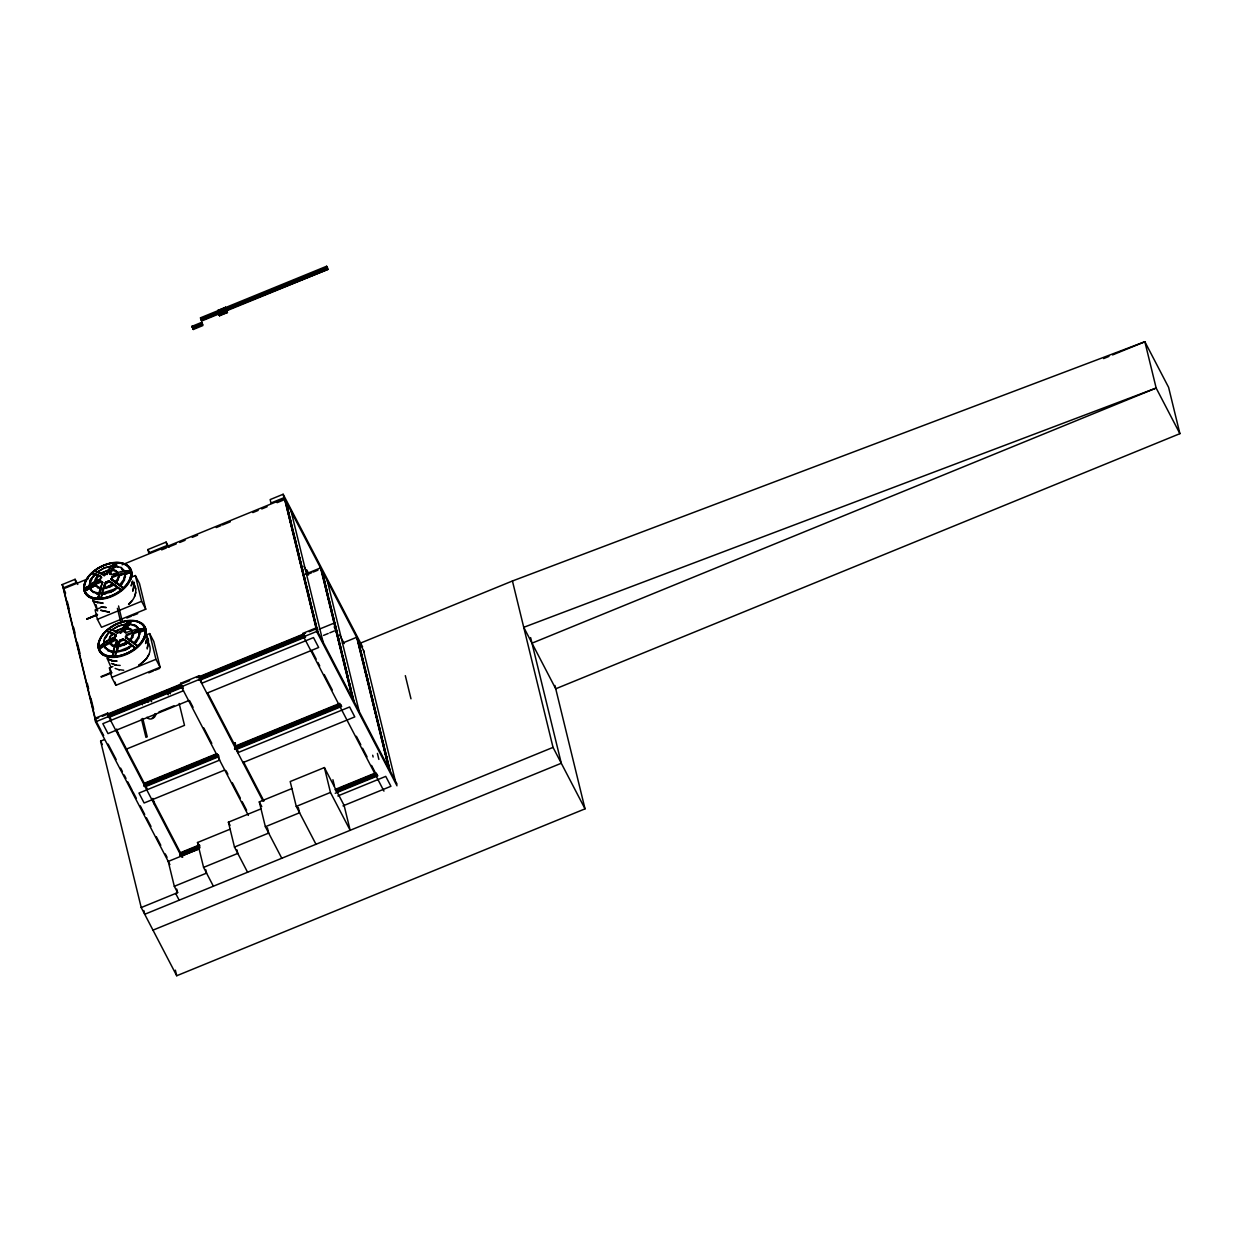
<?xml version="1.0" encoding="UTF-8"?>
<svg xmlns="http://www.w3.org/2000/svg" width="1242" height="1242" viewBox="0 0 1242 1242"><rect width="100%" height="100%" fill="white"/><g stroke="black" fill="none" stroke-linecap="round" stroke-linejoin="round"><path stroke-width="1.5" d="M154.645 715.004L154.753 713.917M132.925 590.99L134.089 582.358M148.512 644.862L148.419 640.375L146.587 635.578L148.124 639.754M155.902 713.607C156.011 717.892 149.661 721.307 146.991 717.239M115.801 653.013L115.211 655.978L116.546 651.227M115.739 653.106L117.152 647.579A43.998 21.642 88.5 0 1 119.822 640.375L123.067 638.947M89.641 584.454L92.218 578.493M112.199 578.663L112.168 576.443L111.407 579.905L115.785 582.808L118.363 579.284M117.819 578.524L118.627 576.024M123.921 579.284L124.976 573.385L119.046 575.807L118.285 579.424L115.661 582.995L115.196 582.094L117.897 578.399M125.069 575.589L123.983 579.145L119.465 585.168L116.934 583.709M124.386 580.169L125.442 574.285L130.301 572.298M114.994 638.015L115.63 634.74A43.858 12.653 49 0 0 110.678 632.287L107.604 631.433M132.273 581.535L131.373 585.463M131.109 585.882L132.723 581.039M134.027 586.798L132.77 590.913M134.586 596.455L135.766 592.543M126.529 636.68L126.498 634.46L125.721 637.922L129.525 640.111L130.721 638.807M132.149 636.541L132.894 632.939L126.886 635.516M132.941 634.025L130.674 638.9M132.615 637.441L133.406 634.926M138.235 637.286L139.399 633.606M138.7 638.186L139.772 632.302M146.587 639.552L145.702 643.48M146.898 638.993L145.547 643.403M147.239 648.045L148.062 645.359M102.667 582.265L102.589 582.42A44.169 21.735 88.5 0 0 99.189 592.294L98.025 597.961L101.456 588.677M94.423 571.149L97.078 571.63A44.169 12.73 49 0 1 103.598 574.534L106.874 573.199A43.998 21.642 88.5 0 1 110.259 567.346L114.202 563.371M107.976 572.717L109.405 569.643L100.4 573.323L104.219 575.776L103.723 574.611L107.076 573.323A44.044 21.673 88.5 0 1 111.702 565.886L114.404 563.2L113.224 565.762M108.163 572.857L109.56 569.861L100.431 573.587M93.134 591.766L99.562 593.303L98.242 598.054L100.121 589.733A43.858 21.58 88.5 0 1 102.791 582.545L101.518 581.846M108.737 580.93L105.43 582.482A43.858 21.58 88.5 0 0 102.76 589.671M110.15 574.409L109.777 573.136A43.998 21.642 88.5 0 1 113.162 567.284L114.435 565.669M105.834 593.738L102.667 594.142L102.232 593.21L106.036 583.088L109.218 581.815L108.644 580.945L107.138 581.706M110.057 574.409L112.308 569.566L115.987 570.544L118.037 573.152M124.448 571.615L121.064 567.594L114.916 565.855L112.665 570.683L112.199 569.799L117.555 572.158M116.018 646.709L117.695 641.214L116.313 640.748M126.342 623.95L124.2 628.561L122.663 628.747M113.519 653.447L112.354 655.978L113.519 650.311A44.169 21.735 88.5 0 1 116.919 640.437M113.752 653.509L112.556 656.071L114.45 647.75A43.858 21.58 88.5 0 1 117.121 640.562L115.025 639.149L116.484 640.779M125.597 632.846L124.107 631.153A43.998 21.642 88.5 0 1 127.491 625.3L130.084 622.242M121.98 640.639L120.365 641.105L118.207 645.747L127.336 642.021L127.802 642.921L120.226 646.43M124.479 632.426L126.637 627.583L130.255 628.778L132.366 631.169M127.709 642.937L132.056 645.995L124.821 650.28L116.996 652.159L118.689 646.616M130.721 629.678L126.994 628.7L129.246 623.872L135.44 625.394L137.909 627.505L138.809 629.368L135.844 630.579M130.193 623.701L131.466 620.984L128.671 623.826A44.044 21.673 88.5 0 0 124.029 631.278L125.644 632.628M148.9 654.472L146.478 658.726L138.638 665.541M147.239 649.007L148.264 640.375M154.287 716.029L152.114 718.171M95.882 579.843L98.444 576.319L97.978 575.434L95.417 578.958L95.199 583.321M100.757 578.042L101.176 576.645A44.169 12.73 49 0 0 94.671 573.742L93.274 573.416M122.166 583.74L124.448 580.045M105.787 637.705L107.278 635.299M115.351 636.836L115.63 634.74M115.553 636.944L116.282 635.78L112.308 633.451L109.731 636.975L109.063 640.453L113.503 638.621M125.799 637.845L126.591 636.556M132.692 637.301L129.991 641.012M138.312 637.162L133.794 643.185L137.427 645.902L131.186 640.903A43.858 12.653 49 0 0 125.473 637.146L125.256 637.022M136.48 641.757L138.778 638.062M94.749 574.037L90.262 579.983L89.253 585.758M92.964 577.297L95.106 575.03L94.64 574.146L98.692 576.397L98.227 575.512L95.603 579.082L94.935 582.591M122.213 583.647L119.931 586.069L123.098 587.885L116.919 582.684A43.998 12.684 49 0 0 111.19 578.912M128.547 604.217L132.025 600.585M128.656 604.357C134.757 599.451 138.219 590.773 133.748 583.631M109.218 632.225L104.778 638.124L103.8 643.93M109.265 640.608L109.933 637.099L112.556 633.513L113.022 634.414L111.873 635.625L112.308 633.451M116.36 635.702L115.894 634.817L114.419 637.425A43.749 34.186 -13.7 0 0 106.377 641.524L99.298 646.865M134.384 643.915L130.115 640.825L131.202 639.708M134.26 644.086L136.542 641.648M144.227 703.189L146.758 701.714L148.559 702.087M115.661 564.38L117.059 563.123M128.733 621.217L126.032 623.903A44.044 21.673 88.5 0 0 121.39 631.34M126.389 564.799L126.498 564.706A25.927 15.898 -27.5 0 1 130.332 580.402L130.193 580.402M106.719 631.324L107.806 631.464M103.505 655.233L103.629 655.139A25.772 15.804 -27.5 0 1 99.81 639.537L99.81 639.537A25.927 15.898 -27.5 0 0 103.505 655.233A25.772 15.804 -27.5 0 0 140.889 644.008A25.772 15.804 -27.5 0 0 132.568 620.658M140.719 622.816L140.827 622.723A25.927 15.898 -27.5 0 1 144.646 638.419L144.646 638.419M87.095 586.736L84.86 588.63L88.104 587.311M95.696 585.355L85.419 590.695L87.685 588.77M99.189 646.647L106.269 641.322A43.874 34.279 -13.7 0 1 114.326 637.208L114.528 637.13M87.592 588.77L92.436 585.339A43.874 34.279 -13.7 0 1 100.493 581.225L101.332 582.017L95.23 584.454L97.792 587.699L101.704 588.692M101.922 646.787L106.828 643.372M104.359 645.017L99.686 648.681L115.677 640.096L114.823 639.242A43.874 34.279 -13.7 0 0 106.765 643.356M97.093 572.298L104.328 568.013L112.168 566.15M103.893 587.699L105.974 588.429L113.472 584.904L112.913 584.019L105.43 587.513M114.512 589.112L117.276 587.078L120.909 589.81L118.627 587.994M105.508 582.358A43.998 21.642 88.5 0 0 102.822 589.562L100.881 597.961L102.698 594.111L110.491 592.263L117.742 587.978M111.392 630.051L118.564 625.813L126.482 623.919M111.423 630.315L118.658 626.03L126.482 624.167M121.933 640.608L123.532 639.832L122.974 638.962L121.468 639.723M128.826 647.129L131.59 645.095M138.561 665.402C145.733 661.07 153.589 651.926 148.559 643.278M89.579 585.153L92.063 583.507A43.749 34.186 -13.7 0 1 100.09 579.409L101.316 576.723A43.858 12.653 49 0 0 96.348 574.27L92.001 573.245L95.106 575.03M90.029 587L92.513 585.355M104.188 575.512L105.694 574.751M108.566 586.519L111.578 584.998M109.032 587.419L112.044 585.898M102.092 593.226L114.497 589.05M110.46 592.232L114.963 589.95M125.892 643.014L119.76 645.529M123.362 645.436L126.374 643.915M128.826 647.066L119.605 650.839M124.774 650.249L129.292 647.967M218.654 313.962L217.723 310.484L225.516 307.286L226.355 308.87M219.524 313.698L201.763 320.964L200.754 318.837L200.505 317.812L326.63 266.254L327.484 267.698L327.904 269.405L226.634 310.795L226.199 309.724L218.406 312.922M240.125 302.675L245.45 300.502M249.005 299.043L254.331 296.869M261.441 293.966L309.398 274.358M320.063 269.995L327.174 267.092L320.141 270.337M200.754 318.837L326.879 267.278L326.63 266.254M206.451 316.819L211.777 314.645M218.188 312.068L225.997 308.87M240.203 303.017L245.528 300.843M261.519 294.307L268.629 291.404M273.954 289.231L281.065 286.312M286.39 284.139L302.38 277.603M201.375 320.032L327.5 268.474L326.879 267.278M201.452 320.374L219.213 313.108M226.323 310.205L327.904 269.405M227.053 311.789L219.166 314.956L217.723 310.484M192.044 326.32L201.623 322.392L202.462 323.836L202.881 325.559L193.302 329.472L192.044 326.32L193.302 329.472M219.306 315.157L227.1 311.959M218.437 313.108L219.617 315.747L227.41 312.565L226.432 309.211M192.293 327.345L201.872 323.432L201.623 322.392M195.848 326.196L199.046 324.892M192.914 328.54L202.493 324.612L201.872 323.432M192.991 328.882L202.493 324.612M65.609 593.195L62.1 584.625L75.11 579.3L77.78 584.454M166.133 542.102L166.971 545.533L148.761 552.969L147.922 549.538L166.133 542.102L168.803 547.241M283.16 494.254L270.151 499.579L270.989 503.01L283.999 497.685L283.16 494.254L362.602 646.865M62.938 588.056L75.933 582.731L75.11 579.3M88.306 578.648L63.358 588.848L95.153 719.211L98.723 717.752M122.182 564.799L284.402 498.492L316.213 628.856M161.646 549.864L166.335 547.955M167.887 547.318L176.178 543.934M179.748 542.475L185.089 540.286M192.231 537.367L197.571 535.178M216.263 527.539L220.952 525.63M222.504 524.993L230.313 521.795M252.84 512.589L258.181 510.4M261.751 508.956L267.092 506.767M277.121 502.668L284.93 499.47L316.726 629.834M100.198 579.114L99.997 579.191A43.874 34.279 -13.7 0 0 91.955 583.305L84.968 588.848L88.275 587.497M96.208 581.83L100.664 579.998M113.627 574.704L116.593 573.493M112.091 576.598L112.417 576.397A43.749 34.186 -13.7 0 1 121.142 573.649L127.212 572.562M119.015 577.064L118.953 575.9L124.899 573.462L125.458 576.63M85.356 590.664L95.851 585.339L95.23 584.454M125.364 574.363L130.317 572.329L127.212 572.609M131.807 577.002L135.347 575.558L139.477 583.476L145.749 609.217L101.534 627.288L97.404 619.354L95.106 609.915L100.307 607.788M97.233 614.247L87.033 619.137M87.033 619.106L97.575 614.806L86.831 618.764M97.404 619.354L141.619 601.283L135.347 575.558M126.808 618.05L131.497 616.141M133.049 615.504L137.738 613.595M126.203 632.349L124.029 631.309M139.787 634.646L139.306 631.402L133.282 633.917L132.894 632.939M139.694 632.38L144.646 630.346L141.541 630.625M146.137 635.019L149.661 633.575L153.791 641.493L160.078 667.233L115.863 685.305L111.733 677.371L109.436 667.932L112.898 666.519M305.501 574.115L320.545 567.889L352.34 698.252M307.007 574.611L311.695 572.702M313.248 572.065L317.936 570.156M111.563 672.264L101.021 676.595M101.332 677.076L111.92 672.853M111.733 677.371L155.949 659.3L149.661 633.575M148.761 672.838L153.434 670.928M155.002 670.292L159.675 668.382M169.906 864.618L95.572 721.85L94.734 718.419L107.744 713.094L111.314 719.956M248.353 815.373L181.394 686.764L180.571 683.333L198.767 675.896L201.452 681.035M397.021 784.09L315.794 628.048L302.8 633.373L303.638 636.804L383.964 791.123M102.279 716.292L189.638 680.585M196.764 677.666L305.516 633.218M309.087 631.759L314.428 629.57M108.877 714.15L179.904 685.118M199.434 677.138L302.474 635.019M130.55 705.596L136.046 703.36M164.286 691.81L169.611 689.636M210.457 672.931L214.012 671.487M237.113 662.048L245.279 658.71M245.994 658.415L254.641 654.876M267.309 649.706L272.635 647.517M108.147 715.097L181.239 685.227M199.062 677.93L304.243 634.941M319.07 629.259L333.322 623.437M109.498 715.345L182.295 685.584M200.055 678.318L303.095 636.199M107.806 716.401L182.372 685.926M200.133 678.66L303.172 636.556M95.572 721.85L108.582 716.525L107.744 713.094M141.076 703.267L148.761 700.131M181.394 686.764L199.605 679.327L198.767 675.896M303.638 636.804L316.632 631.479L315.794 628.048M108.116 717.007L182.683 686.515M198.673 679.995L305.268 636.416M109.172 717.317L182.621 687.292M305.563 637.053L200.831 679.855L201.67 683.286L313.496 637.581L318.666 647.486L206.824 693.207M183.459 690.723L102.838 723.682L108.007 733.603L188.629 700.643M323.557 635.392L328.23 633.482M329.798 632.83L334.471 630.92M158.945 711.93L173.989 705.782M554.926 685.475L585.029 808.852L176.721 975.746L141.215 907.545L100.618 741.148L104.08 739.735M342.404 643.123L356.671 637.286L388.467 767.649M360.211 643.216L512.434 580.992L1144.86 341.736L1168.598 387.349L1179.9 433.66L555.733 688.782L523.736 627.319L1156.162 388.047L1144.86 341.736L1112.568 354.933M125.644 749.407L184.499 725.359L179.159 703.484M1103.61 358.596L1108.982 356.392M143.761 783.5L216.853 753.63M234.676 746.349L339.858 703.345M145.004 783.547L198.27 761.781M201.825 760.321L216.03 754.515M235.561 746.535L313.729 714.585M317.284 713.125L335.045 705.875M151.881 781.047L162.811 776.592M187.992 766.298L193.317 764.109M206.498 758.722L217.428 754.267M235.933 746.69L244.814 743.073M260.804 736.537L266.13 734.348M267.356 733.851L275.165 730.669M321.973 711.526L330.093 708.204M144.274 784.494L217.366 754.624M235.204 747.342L340.386 704.338M143.855 785.472L218.421 754.981M236.182 747.731L340.991 704.882M143.932 785.813L218.499 755.322M234.49 748.802L341.084 705.223M144.243 786.403L218.809 755.928M234.8 749.392L341.395 705.813M145.298 786.729L218.763 756.704L219.586 760.135L138.964 793.079L144.134 803L224.755 770.04M341.69 706.45L236.958 749.252L237.796 752.683L349.623 706.977L354.793 716.898L242.966 762.604M531.995 643.17L1156.162 388.047L1179.9 433.66M324.395 767.572L330.465 792.443L350.166 830.308L344.112 805.437L324.395 767.572L290.193 781.544L296.264 806.415L315.98 844.281M281.779 858.253L265.369 826.737L259.299 801.866L291.792 788.592M247.577 872.241L234.474 847.06L228.404 822.188L260.898 808.915M213.376 886.214L203.579 867.382L197.509 842.511L230.003 829.237M179.888 852.912L199.496 844.886M334.983 789.508L375.984 772.757M182.916 852.229L197.121 846.423M340.976 787.614L372.957 774.542M181.767 853.006L186.455 851.081M345.618 786.031L350.306 784.121M351.859 783.485L356.547 781.56M180.4 853.906L200.009 845.88M296.264 806.415L330.465 792.443M335.511 790.502L376.512 773.75M179.981 854.869L199.512 846.889M336.272 790.983L377.118 774.278M180.059 855.21L199.589 847.23M336.349 791.325L377.211 774.62M180.369 855.8L199.9 847.82M336.66 791.93L377.521 775.225M198.704 848.985L168.244 861.436L174.315 886.307L177.622 892.656L141.215 907.545M181.425 856.126L199.341 848.798M335.216 793.265L377.816 775.846M337.824 795.967L385.75 776.374L390.92 786.295L342.994 805.887M265.369 826.737L299.57 812.765L298.266 807.424M234.474 847.06L268.676 833.087L267.372 827.762M203.579 867.382L237.781 853.409L236.911 849.854M174.315 886.307L206.56 873.126L205.691 869.571M512.434 580.992L553.032 747.389L144.724 914.283L143.808 910.541M152.968 930.149L561.291 763.256L530.629 637.612M107.65 582.622L105.896 583.103L105.648 582.219M105.275 592.822L109.995 591.347M121.126 631.371L118.052 632.628A44.169 12.73 49 0 0 111.407 629.663L108.737 629.166M120.024 632.768L121.592 632.271L123.734 627.66L114.714 631.34L117.245 632.799M120.101 632.985L121.638 632.504M120.629 571.584L129.401 570.528M134.959 629.601L143.73 628.545M126.886 635.438L126.731 634.414A43.749 34.186 -13.7 0 1 135.471 631.666L141.541 630.579M135.471 631.666L138.483 631.06M112.153 565.917L104.25 567.796L97.062 572.034L99.593 573.493M108.349 570.73L109.87 570.544M107.262 574.254L106.998 573.462M103.878 587.73L105.508 587.528M123.75 625.223L126.808 624.835L128.547 621.062L124.573 625.363A43.998 21.642 88.5 0 0 121.188 631.215L117.881 632.783A43.858 12.653 49 0 0 112.867 630.377L108.706 629.383M123.889 627.878L114.745 631.604L117.276 633.063M122.725 628.98L124.355 628.778M119.869 640.251L120.443 641.136M120.303 646.445L118.223 645.716M116.406 651.243L119.682 650.855M129.851 570.497L120.691 571.801A43.749 34.186 -13.7 0 0 111.966 574.549L109.715 573.292A44.044 21.673 88.5 0 1 114.342 565.824L117.136 562.968L115.273 566.973L114.916 565.855M144.165 628.514L135.021 629.818A43.749 34.186 -13.7 0 0 126.28 632.566L124.014 631.541M85.496 581.52L85.356 581.52A25.772 15.804 -27.5 0 1 120.055 562.797A25.772 15.804 -27.5 0 1 125.908 586.752A25.772 15.804 -27.5 0 1 89.129 597.185M102.9 603.007L97.373 602.525M105.849 607.4L101.068 606.981M116.81 660.992L111.702 660.542M116.81 661.148L111.671 660.697M120.179 665.417L115.366 665.153M114.807 566.073L117.664 566.321M115.382 566.756L118.145 566.989M114.155 570.59L112.308 569.566M109.591 573.509L110.802 573.928M99.608 587.652L101.239 587.808M97.016 593.94L100.028 594.204M102.884 603.162L93.103 601.097M101.037 607.136L106.253 607.586M109.358 612.058L100.85 610.241M109.389 612.228L100.788 610.381M126.529 627.815L128.004 627.94M127.103 628.483L130.767 629.461M113.938 645.669L115.553 645.824M110.88 651.056L113.876 651.32M111.345 651.957L114.342 652.221M123.719 670.245L118.921 669.655M119.232 669.857L115.118 668.398M94.392 571.367L98.537 572.36A43.858 12.653 49 0 1 103.552 574.767M111.314 574.611L109.715 573.292M99.764 587.668L95.681 585.401M97.171 593.955L91.116 590.54M93.709 601.175L97.854 602.727M132.475 625.005L135.906 626.294M114.078 645.685L109.544 642.471L110.662 644.35M112.122 645.716L114.543 646.585M111.019 651.072L104.98 647.672M107.914 650.668L111.485 651.972M108.101 659.036L112.23 660.589M107.464 658.959L112.184 660.744M113.348 664.066L115.925 665.029M111.423 663.507L115.879 665.2M110.942 579.02L111.143 579.129A43.858 12.653 49 0 1 116.857 582.886L118.89 584.423M117.059 583.538L123.16 587.683L121.033 585.882M108.644 580.945L108.954 581.039A43.858 12.653 49 0 1 114.668 584.796L118.766 587.994M97.978 575.434L101.782 577.623M109.11 581.83L113.006 584.004M113.379 584.92L120.753 589.779M92.187 573.292L95.37 575.108L94.904 574.208L90.449 580.107L89.471 585.913M115.894 634.817L115.506 634.662A44.169 12.73 49 0 0 109.001 631.759M123.439 639.847L127.336 642.021M113.022 634.414L108.97 632.162L104.576 638L103.583 643.775M131.963 646.011L135.238 647.827L132.956 646.011M116.546 586.317L114.512 584.78A43.998 12.684 49 0 0 108.784 581.008M131.015 644.35L128.826 642.797A43.998 12.684 49 0 0 123.098 639.025L123.269 639.056A43.858 12.653 49 0 1 128.982 642.813M130.86 644.334L133.096 646.011M137.489 645.7L131.248 640.701A43.998 12.684 49 0 0 125.52 636.929L130.115 640.825M121.111 567.377L124.945 572.252L124.479 571.351M121.576 568.277L124.045 570.388M121.53 568.494L123.983 570.59M116.453 571.444L118.099 572.857M101.704 581.877L100.695 581.132L102.17 582.762M97.963 587.73L95.386 584.439M138.374 628.405L135.394 625.611L129.137 624.089L129.603 624.99M135.859 626.511L138.312 628.607M90.65 589.655L93.305 591.782M93.771 592.682L89.719 587.699M130.301 628.561L132.397 630.905M116.018 639.894L115.18 639.133M110.196 643.449L111.827 644.846M110.46 644.303L112.292 645.747M105.166 647.703L107.619 649.799M108.085 650.699L104.033 645.716M553.032 747.389L585.029 808.852M225.951 308.699L226.51 309.863M227.41 312.565L225.516 307.286M218.142 311.882L218.918 313.916M200.505 317.812L201.763 320.964M283.999 497.685L364.325 652.019M286.141 502.001L285.148 500.014L285.862 502.963M322.268 571.398L321.274 569.426L322.718 573.897L321.787 570.42M358.395 640.81L357.401 638.823L358.845 643.294L357.913 639.816M285.396 501.054L286.126 502.917M321.523 570.466L322.252 572.314M357.649 639.863L358.379 641.71M285.644 502.094L286.374 503.942M321.771 571.506L322.501 573.354M357.898 640.903L358.627 642.751M285.769 502.901L286.591 504.5L285.66 501.007M286.017 503.942L287.678 508.956M322.144 573.338L322.967 574.922M358.27 642.735L359.932 647.75M286.436 505.339L286.995 506.519M322.563 574.736L323.122 575.915M358.69 644.148L359.248 645.312M286.685 506.379L287.259 507.559M322.827 575.776L323.386 576.956M358.954 645.188L359.512 646.352M286.855 507.373L287.896 509.204M322.982 576.769L324.038 578.601M359.109 646.166L360.164 648.013M287.104 508.397L287.927 509.981M323.231 577.794L324.053 579.377M359.357 647.206L361.018 652.221M287.523 509.794L288.082 510.974M323.65 579.207L324.209 580.371M359.776 648.603L360.335 649.768M287.771 510.835L288.346 512.014M323.914 580.247L324.473 581.411M360.04 649.644L360.599 650.808M287.942 511.828L288.982 513.66M325.125 583.072L323.184 577.157M360.196 650.637L361.251 652.469M288.191 512.853L289.852 517.867M324.317 582.265L325.14 583.849M360.444 651.662L361.267 653.245M288.61 514.266L289.169 515.43M324.736 583.662L325.295 584.827M360.863 653.059L361.438 654.239M288.874 515.29L289.433 516.47M325 584.703L325.559 585.867M361.127 654.099L361.686 655.279M289.029 516.284L290.085 518.131M326.211 587.528L324.271 581.629M362.338 656.925L360.397 651.025M289.277 517.309L290.1 518.908M325.404 586.721L326.227 588.304M361.531 656.118L363.192 661.132L362.369 659.549M289.495 517.867L290.504 519.839M325.621 587.264L326.63 589.236M361.748 656.661L362.757 658.648M289.96 519.761L290.519 520.926M326.087 589.158L326.646 590.338M362.214 658.555L362.773 659.735M290.721 521.795L289.231 516.688M326.848 591.192L325.357 586.084M362.975 660.589L361.484 655.481M290.116 520.74L290.939 522.339L290.007 518.846M326.242 590.152L327.065 591.735L326.134 588.258M290.364 521.78L291.187 523.363M326.491 591.176L327.314 592.76M362.617 660.573L363.44 662.172M290.783 523.177L291.358 524.357M326.925 592.574L327.484 593.754M363.052 661.986L363.611 663.15M291.047 524.217L291.606 525.397M327.174 593.614L327.733 594.794M363.301 663.026L363.859 664.191M291.202 525.211L292.025 526.794L291.094 523.317M291.451 526.235L293.112 531.25M327.577 595.632L329.239 600.647M363.704 665.044L365.365 670.059M291.87 527.633L292.444 528.813M328.012 597.045L328.571 598.209M364.139 666.442L364.698 667.622M292.134 528.673L292.693 529.853M328.261 598.085L328.82 599.249M364.387 667.482L364.946 668.646M292.289 529.666L293.345 531.498M328.416 599.063L329.472 600.911M365.598 670.307L363.658 664.408M292.538 530.691L293.36 532.275M328.664 600.103L329.503 601.687M364.791 669.5L366.468 674.515M292.972 532.104L293.531 533.268M329.099 601.501L329.658 602.665M365.226 670.897L365.785 672.077M293.221 533.144L293.78 534.308M329.347 602.541L329.906 603.705M365.474 671.938L366.033 673.117M293.376 534.122L294.432 535.97M330.558 605.366L328.618 599.467M365.629 672.931L366.685 674.763M293.624 535.162L295.285 540.177M329.751 604.559L331.428 609.574M365.893 673.956L366.716 675.539M294.059 536.56L294.851 537.677M330.186 605.956L330.977 607.074M366.312 675.353L367.104 676.486M294.307 537.6L294.866 538.764M330.434 606.996L330.993 608.176M366.561 676.393L367.12 677.573M294.463 538.593L295.518 540.425M331.645 609.822L329.72 603.923M367.772 679.234L365.847 673.319M294.711 539.618L295.549 541.202M330.853 609.015L332.514 614.029L331.676 612.446M366.98 678.411L368.641 683.442L367.818 681.842M294.928 540.161L295.938 542.133M331.055 609.558L332.064 611.545M367.182 678.955L368.191 680.942M295.192 541.202L295.906 543.049M331.319 610.598L332.033 612.446M367.446 679.995L368.175 681.858M295.441 542.242L296.17 544.089M331.567 611.638L332.297 613.486M367.694 681.035L368.424 682.898M295.549 543.049L296.388 544.633L295.456 541.155M295.798 544.074L296.636 545.657M331.94 613.47L332.763 615.069M368.067 682.883L368.89 684.466M296.233 545.471L296.791 546.651M332.359 614.883L332.918 616.048M368.486 684.28L369.045 685.46M296.481 546.511L297.04 547.691M332.608 615.923L333.166 617.088M368.734 685.32L369.293 686.5M296.636 547.505L297.692 549.337M333.819 618.749L331.893 612.849M369.945 688.146L368.02 682.246M296.9 548.529L298.561 553.544M333.027 617.942L334.688 622.956M369.153 687.338L370.815 692.353M297.319 549.942L297.878 551.106M333.446 619.339L334.005 620.519M369.573 688.736L370.132 689.915M297.568 550.982L298.127 552.147M333.694 620.379L334.253 621.543M369.821 689.776L370.395 690.956M297.723 551.96L298.779 553.808M333.865 621.373L334.905 623.205M371.032 692.601L369.107 686.702M297.987 553L298.81 554.584M306.758 569.876L308.544 573.307M334.114 622.397L334.936 623.981M370.24 691.794L371.901 696.809M298.406 554.398L298.965 555.562M334.533 623.794L335.092 624.974M370.659 693.207L371.218 694.371M298.654 555.438L299.213 556.602M334.781 624.835L335.356 626.015M370.923 694.231L371.482 695.411M298.825 556.432L299.865 558.263M304.026 566.445L308.482 575.03M335.992 627.66L334.067 621.761M339.718 635.035L344.189 643.604M371.079 695.225L372.134 697.072M299.074 557.456L299.896 559.04M335.2 626.853L336.023 628.436M371.327 696.25L372.15 697.849M299.291 558L300.285 559.971M335.418 627.396L336.411 629.383M371.544 696.809L372.538 698.78M299.539 559.04L300.269 560.887M335.666 628.436L336.396 630.284M371.793 697.849L372.522 699.696M299.788 560.08L300.517 561.927M335.914 629.477L336.644 631.324M372.041 698.873L372.771 700.736M299.912 560.887L300.735 562.471L299.803 558.993M334.16 626.868L335.604 629.632M372.165 699.681L372.988 701.28L372.057 697.787M300.16 561.912L300.983 563.495M336.287 631.309L337.948 636.339L337.125 634.74M372.414 700.721L374.075 705.735L373.252 704.152M300.58 563.309L301.138 564.489M336.706 632.721L337.265 633.886M372.833 702.118L373.392 703.298M300.828 564.349L301.402 565.529M336.97 633.762L337.529 634.926M373.097 703.158L373.656 704.338M300.999 565.343L301.822 566.926L300.89 563.449M301.247 566.368L302.07 567.967M337.374 635.78L338.197 637.363M373.5 705.177L374.323 706.76M301.666 567.78L302.225 568.945M337.793 637.177L338.352 638.357M373.92 706.574L374.494 707.754M301.93 568.82L302.489 569.985M338.057 638.217L338.616 639.397M374.184 707.614L374.742 708.794M303.141 571.646L301.201 565.747M339.268 641.043L337.327 635.143M374.339 708.608L375.394 710.44M302.334 570.839L303.157 572.422M338.461 640.235L340.122 645.25M374.587 709.632L375.41 711.216M302.753 572.236L303.312 573.416M338.88 641.633L339.454 642.813M375.022 711.045L375.581 712.209M303.017 573.276L303.576 574.456M339.144 642.673L339.703 643.853M375.27 712.085L375.829 713.25M303.172 574.27L304.228 576.102M339.299 643.667L340.355 645.498M375.426 713.063L376.481 714.911M303.421 575.294L304.243 576.878M339.547 644.691L340.37 646.275M375.674 714.103L377.335 719.118M303.84 576.692L304.647 577.825M339.966 646.104L340.774 647.222M376.109 715.501L376.9 716.618M304.104 577.732L304.663 578.912M340.23 647.144L340.789 648.308M376.357 716.541L376.916 717.705M303.374 574.658L304.864 579.766M339.501 644.055L340.991 649.162M377.133 718.575L375.627 713.467M304.259 578.725L305.33 581.334M340.386 648.122L341.457 650.746M376.512 717.534L377.599 720.143M304.725 580.293L306.169 584.765L305.346 583.181M340.851 649.706L342.295 654.177L340.587 648.526M376.978 719.102L378.422 723.574L377.599 721.99M304.927 581.163L305.501 582.327M341.069 650.56L341.628 651.724M377.195 719.956L377.754 721.136M305.19 582.188L305.951 584.221M341.317 651.6L342.078 653.634M377.444 720.997L378.22 723.03M305.594 584.206L306.417 585.805M341.721 653.618L343.382 658.633M377.847 723.015L379.524 728.029M306.029 585.619L306.588 586.783M342.155 655.015L342.714 656.195M378.282 724.412L378.841 725.592M306.277 586.659L306.836 587.823M342.404 656.055L342.963 657.235M378.531 725.452L379.089 726.632M306.432 587.637L307.488 589.484M342.559 657.049L343.615 658.881M378.686 726.446L379.741 728.278M306.681 588.677L307.519 590.26M342.808 658.074L343.646 659.657M378.95 727.47L379.773 729.07M307.116 590.074L307.674 591.254M343.242 659.471L343.801 660.651M379.369 728.883L379.928 730.048M307.364 591.114L307.923 592.294M343.491 660.511L344.05 661.691M379.617 729.923L380.176 731.088M308.575 593.94L306.634 588.04M344.702 663.337L342.776 657.437M379.773 730.901L380.828 732.749M307.768 593.133L308.606 594.716M343.894 662.529L345.571 667.544M380.036 731.942L380.859 733.525M308.202 594.53L308.761 595.71M344.329 663.942L344.888 665.107M380.456 733.339L381.015 734.519M308.451 595.57L309.01 596.75M344.577 664.982L345.136 666.147M380.704 734.379L381.263 735.543M308.606 596.564L309.662 598.396M344.733 665.96L345.788 667.808M380.859 735.373L381.915 737.205M308.854 597.588L309.693 599.172M344.997 667.001L345.819 668.584M381.123 736.397L382.784 741.412L381.962 739.828M309.072 598.132L310.081 600.119M345.198 667.544L346.207 669.516M381.341 736.941L382.334 738.912M309.336 599.172L310.05 601.019M345.462 668.584L346.176 670.432M381.589 737.981L382.319 739.828M309.584 600.212L310.314 602.06M345.711 669.624L346.44 671.472M381.837 739.021L382.567 740.869M345.819 670.432L346.658 672.015L345.726 668.538M309.957 602.06L310.779 603.643M346.083 671.456L346.906 673.04M382.21 740.853L383.033 742.437M310.376 603.457L310.935 604.621M346.502 672.853L347.061 674.033M382.629 742.25L383.188 743.43M310.624 604.497L311.183 605.661M346.751 673.894L347.31 675.074M382.878 743.29L383.452 744.47M310.779 605.491L311.835 607.322M347.962 676.719L346.037 670.82M383.048 744.284L384.089 746.132M311.043 606.515L311.866 608.099M347.17 675.912L348.831 680.927M383.297 745.309L384.958 750.339M311.463 607.912L312.021 609.092M347.589 677.309L348.148 678.489M383.716 746.721L384.275 747.886M311.711 608.953L312.27 610.133M347.838 678.349L348.412 679.529M383.964 747.762L384.539 748.926M311.882 609.946L312.922 611.778M348.008 679.343L349.049 681.175M384.135 748.74L385.175 750.587M312.13 610.971L312.953 612.554M348.257 680.368L349.08 681.967M384.383 749.78L385.206 751.363M312.549 612.368L313.108 613.548M348.676 681.78L349.235 682.945M384.803 751.177L385.362 752.357M312.798 613.408L313.357 614.588M348.924 682.821L349.499 683.985M385.067 752.217L385.625 753.397M314.009 616.234L312.084 610.334M350.135 685.646L348.21 679.747M385.222 753.211L386.278 755.043M313.217 615.427L314.878 620.441L314.055 618.858M349.344 684.839L351.005 689.853L350.182 688.27M385.47 754.236L386.293 755.819M313.434 615.97L314.428 617.957M349.561 685.382L350.555 687.354M385.688 754.779L386.697 756.766M313.683 617.01L314.412 618.858M349.809 686.422L350.539 688.27M385.936 755.819L386.666 757.667M313.931 618.05L314.661 619.898M350.058 687.463L350.787 689.31M386.2 756.859L386.914 758.707M314.304 619.898L315.126 621.481M350.43 689.294L352.091 694.309L351.269 692.726M386.557 758.691L387.38 760.275M314.723 621.295L315.282 622.459M350.849 690.692L351.408 691.872M386.976 760.104L387.551 761.268M314.987 622.335L315.546 623.5M351.113 691.732L351.672 692.912M387.24 761.129L387.799 762.309M387.395 762.122L388.218 763.706L387.287 760.228M315.39 624.353L317.052 629.368M351.517 693.75L352.34 695.334M387.644 763.147L388.467 764.746M315.81 625.751L316.368 626.931M351.936 695.147L352.495 696.327M388.063 764.56L388.637 765.724M316.073 626.791L316.632 627.971M352.2 696.188L352.759 697.367M388.327 765.6L388.886 766.764M317.284 629.616L315.344 623.717M353.411 699.029L351.47 693.114M389.538 768.425L387.597 762.526M317.704 631.34L316.431 628.173M353.83 700.736L352.557 697.585M389.957 770.133L388.684 766.982M316.632 631.479L396.974 785.813M311.726 650.513L316.182 659.098M317.968 662.514L319.753 665.945M324.224 674.53L332.251 689.962M356.361 736.258L360.817 744.827M362.602 748.258L367.058 756.828M371.529 765.398L376.885 775.691M147.922 549.538L149.708 552.969M234.909 742.995L235.421 743.989L235.219 743.12M235.468 744.16L234.955 743.166L235.421 745.076M200.241 677.449L199.201 675.617M207.693 693.036L238.045 751.332M243.401 761.625L263.925 801.059M199.605 679.327L262.978 801.059M259.299 801.866L261.783 806.632M141.619 601.283L145.749 609.217M180.571 683.333L183.242 688.472M189.483 700.488L193.053 707.335M203.766 727.921L211.808 743.353M226.091 770.785L227.876 774.216M232.332 782.786L240.374 798.218M242.159 801.649L246.615 810.219M119.046 575.807L118.58 574.922L112.556 577.421L111.485 579.828L111.066 578.834M118.953 575.9L118.487 574.999L118.549 576.179M112.013 565.933L112.634 567.035M109.405 569.643L110.026 570.761M155.949 659.3L160.078 667.233M106.796 573.354L107.417 574.472M166.723 691.81L168.338 694.915M129.246 623.872L129.711 624.773M228.404 822.188L230.049 825.371M126.637 627.583L126.994 628.7M120.288 641.245L119.822 640.36A43.858 21.58 88.5 0 0 117.09 647.687M150.003 698.641L151.617 701.746M116.996 640.282L115.785 646.694M140.874 701.699L142.488 704.804M111.066 667.42L106.998 657.934M109.436 667.932L111.081 671.115M197.509 842.511L198.999 845.383M62.1 584.625L63.885 588.056M116.67 730.249L147.022 788.546M152.378 798.839L182.729 857.135M108.582 716.525L181.782 857.135M94.734 718.419L101.099 730.638M101.875 732.128L103.66 735.559M108.132 744.129L116.158 759.561M120.629 768.146L122.415 771.561M124.2 774.992L125.985 778.423M127.771 781.855L132.226 790.424M132.941 791.775L136.372 798.389M140.268 805.856L144.724 814.442M146.509 817.873L150.981 826.442M156.337 836.72L160.792 845.305M165.264 853.875L167.049 857.306M100.618 741.148L102.372 744.532M175.665 893.448L179.174 900.202M104.25 645.778L105.632 648.603M405.327 675.648L410.978 698.811M363.471 650.373L395.251 780.597M358.317 640.468L390.081 770.692M361.174 653.199L362.105 656.676M363.347 662.11L364.279 665.603L362.571 659.952M366.623 675.493L367.554 678.97M368.796 684.42L369.728 687.897M374.23 706.714L375.162 710.191M375.317 711.169L376.248 714.647M379.679 729.007L380.611 732.501M380.766 733.479L381.698 736.956M382.94 742.39L383.871 745.868M385.113 751.317L386.045 754.794M386.2 755.773L387.131 759.25L385.424 753.599M388.373 764.684L389.305 768.177M358.224 642.114L359.202 646.228M359.311 646.57L360.289 650.684M364.76 668.864L365.722 672.978M366.933 677.79L367.911 681.905M370.194 691.157L371.172 695.272M371.28 695.629L372.258 699.743M372.367 700.084L373.345 704.198M373.454 704.54L374.432 708.654M374.541 709.011L375.519 713.125M376.714 717.923L377.692 722.037M377.816 722.378L378.779 726.492M378.903 726.849L379.881 730.964M379.99 731.305L380.968 735.419M381.077 735.761L382.055 739.875M382.163 740.216L383.141 744.331M383.25 744.688L384.228 748.802M384.337 749.143L385.315 753.257M386.51 758.055L387.488 762.169M357.184 638.279L388.979 768.643M377.397 753.397L378.872 759.39M372.693 755.229L373.128 757.03M327.345 580.977L359.155 711.34M322.19 571.056L353.986 701.419M322.873 574.875L323.805 578.353M323.96 579.331L324.892 582.808M325.047 583.787L325.978 587.28M327.22 592.713L328.152 596.191L326.444 590.54M329.394 601.64L330.325 605.118M332.67 615.007L333.601 618.5M334.843 623.934L335.775 627.412M335.93 628.39L336.861 631.867L335.154 626.216M338.103 637.317L339.035 640.794M340.277 646.228L341.208 649.706M343.553 659.611L344.484 663.088M346.813 672.993L347.744 676.471M348.986 681.905L349.918 685.398M352.247 695.287L353.178 698.765M322.097 572.702L323.075 576.816M327.531 595.011L328.509 599.125M330.807 608.378L331.785 612.492M332.98 617.305L333.958 621.419M336.24 630.688L337.219 634.802M338.414 639.599L339.392 643.713M341.674 652.981L342.652 657.096M343.863 661.908L344.826 666.023M344.95 666.364L345.928 670.478M347.123 675.275L348.102 679.39M349.297 684.202L350.275 688.316M350.384 688.658L351.362 692.772M321.057 568.883L352.852 699.246M291.218 511.58L323.029 641.943M286.064 501.659L317.859 632.023M287.834 509.934L288.765 513.412M293.267 532.228L294.199 535.706M296.543 545.611L297.475 549.088M298.717 554.537L299.648 558.015M301.977 567.904L302.908 571.398M303.064 572.376L303.995 575.853M304.15 576.831L305.082 580.309M306.324 585.743L307.255 589.236M307.411 590.214L308.342 593.692M308.497 594.67L309.429 598.147M309.6 599.125L310.531 602.603L308.823 596.967M310.686 603.581L311.618 607.074M311.773 608.052L312.705 611.53M312.86 612.508L313.791 615.985M315.033 621.435L315.965 624.912L314.257 619.261M285.97 503.305L286.949 507.419M287.057 507.761L288.035 511.875M288.144 512.216L289.122 516.33M290.317 521.143L291.296 525.257M291.404 525.599L292.382 529.713M292.491 530.07L293.469 534.169M293.578 534.526L294.556 538.64M294.68 538.981L295.643 543.096M295.767 543.437L296.729 547.551M296.854 547.908L297.832 552.022M297.94 552.364L298.918 556.478M299.027 556.82L300.005 560.934M300.114 561.275L301.092 565.389M302.287 570.202L303.265 574.316M304.461 579.114L305.439 583.228M305.548 583.585L306.526 587.699M307.737 592.496L308.699 596.61M309.91 601.423L310.888 605.537M310.997 605.879L311.975 609.993M313.17 614.806L314.148 618.92M226.261 308.823L227.193 312.301L219.384 315.499L218.561 313.916L226.448 310.764L225.734 307.83L217.94 311.028L218.67 312.58M332.918 779.743L334.486 786.17M218.84 312.798L219.617 315.747M169.486 690.412L170.325 693.843M118.549 605.972L122.166 620.783M117.385 608.316L121.002 623.127M142.768 718.435L147.239 736.817L145.951 737.344L141.464 718.963M176.752 889.101L177.622 892.656M152.875 798.42L154.241 804.009M96.022 604.699L97.559 610.986L92.669 599.917M115.102 682.153L115.863 685.305M116.732 729.007L118.099 734.596M175.355 970.142L176.721 975.746M67.27 601.33L69.086 608.782M73.635 627.396L75.001 632.985M77.268 642.3L80 653.478M87.266 683.271L88.632 688.86M90.899 698.175L93.631 709.337M63.87 589.841L95.665 720.205M135.782 588.956L133.577 583.631L133.903 587.373M139.306 631.402L139.321 633.762M133.934 582.358L134.105 586.224M133.36 633.824L133.329 635.081M99.655 639.614A25.772 15.804 -27.5 0 1 118.254 623.391M119.837 622.785A25.772 15.804 -27.5 0 1 130.643 620.643M84.844 583.119A25.772 15.804 -27.5 0 0 89.3 597.123L89.3 597.123A25.927 15.898 -27.5 0 1 84.704 583.119M113.503 656.832A25.554 15.665 -27.5 0 0 145.469 629.011A25.554 15.665 -27.5 0 0 106.952 629.989A25.554 15.665 -27.5 0 0 113.503 656.832M113.721 656.366A24.918 15.261 -27.5 0 0 144.879 629.244A25.057 15.354 -27.5 0 0 107.247 630.16A25.057 15.354 -27.5 0 0 113.659 656.475A25.057 15.354 -27.5 0 0 145.019 629.182A24.918 15.261 -27.5 0 0 107.34 630.206A24.918 15.261 -27.5 0 0 113.721 656.366M99.174 598.815A25.554 15.665 -27.5 0 0 131.14 570.994A25.554 15.665 -27.5 0 0 92.638 571.972A25.554 15.665 -27.5 0 0 99.174 598.815M99.391 598.349A24.918 15.261 -27.5 0 0 130.55 571.227A24.918 15.261 -27.5 0 0 93.01 572.189A25.057 15.354 -27.5 0 0 99.344 598.458A25.057 15.354 -27.5 0 0 130.689 571.165A25.057 15.354 -27.5 0 0 92.917 572.143A24.918 15.261 -27.5 0 0 99.391 598.349"/></g></svg>
